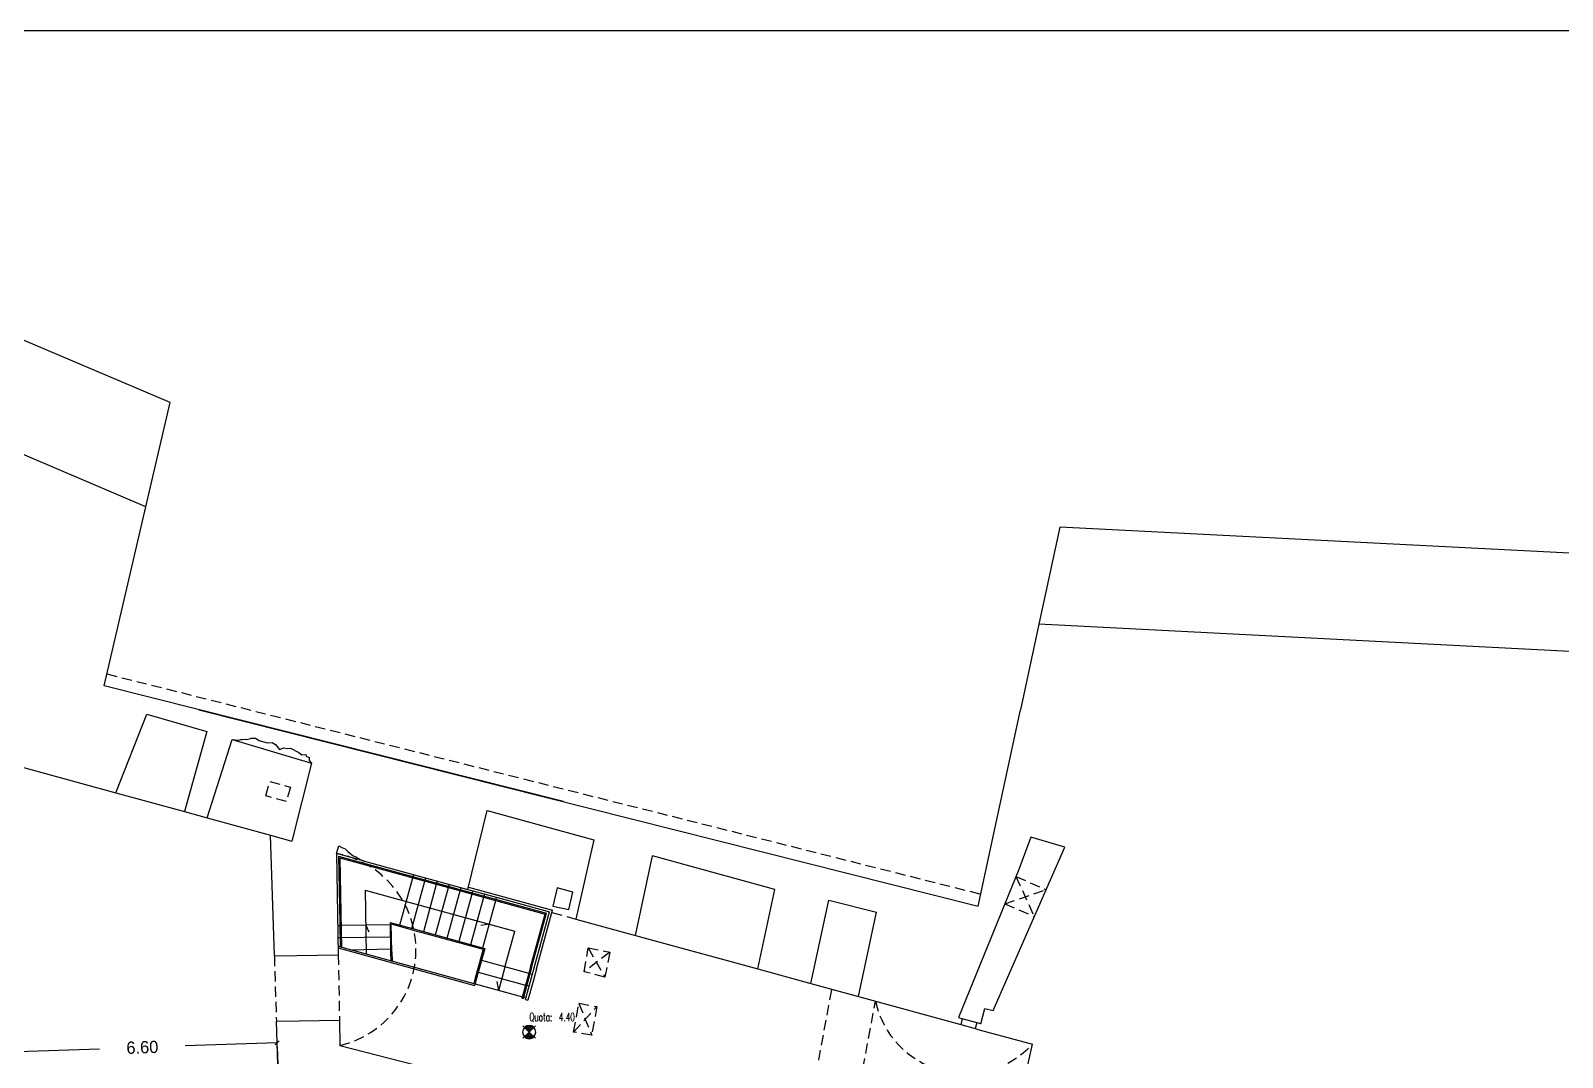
# Model space of a CAD drawing. Extents: x 136.1 to 233.1, y 82.3 to 162.3.
# Drawn here: x 161.04 to 198.48, y 137.24 to 162.34 of the extents above; entities that cross this region are included whole.
import ezdxf

# ---------------------------------------------------------------- set-up
doc = ezdxf.new("R2010")
doc.units = 0
doc.linetypes.add('HIDDEN', pattern=[0.375, 0.25, -0.125])
doc.linetypes.add('HIDDEN2', pattern=[0.1875, 0.125, -0.0625])
doc.layers.get('0').update_dxf_attribs({"linetype": 'CONTINUOUS'})
doc.layers.get('DEFPOINTS').update_dxf_attribs({"linetype": 'CONTINUOUS'})
for name, color, linetype in [('CAMPIT', 1, 'CONTINUOUS'), ('MURI', 4, 'CONTINUOUS'), ('MURI------CAJ', 4, 'CONTINUOUS'), ('MURI----IFCAZ', 7, 'CONTINUOUS'), ('PROIEZIONI', 2, 'HIDDEN'), ('QUOTE', 2, 'CONTINUOUS'), ('VISTE', 2, 'CONTINUOUS'), ('VISTE-----CAF', 2, 'CONTINUOUS')]:
    doc.layers.add(name, color=color, linetype=linetype)
doc.styles.add('1', font='SIMPLEX', dxfattribs={"width": 0.65})
doc.dimstyles.get("Standard").update_dxf_attribs({"dimtxt": 0.18, "dimasz": 0.18, "dimexe": 0.18, "dimexo": 0.0625, "dimgap": 0.09, "dimtad": 0, "dimtih": 1, "dimtoh": 1, "dimdec": 4, "dimzin": 0, "dimdsep": 46, "dimtxsty": 'Standard', "dimcen": 0.09, "dimadec": 0, "dimazin": 0, "dimtfac": 1, "dimtdec": 4, "dimtofl": 0, "dimtmove": 0, "dimatfit": 3, "dimfxl": 1, "dimtolj": 1, "dimtzin": 0, "dimarcsym": 0})

# ---------------------------------------------------------------- blocks, each defined once
blk = doc.blocks.new('QTP2--2S')
for q in [(-0.152, 0.152), (-0.152, -0.152), (0.152, 0.152), (0.152, -0.152)]:
    blk.add_line((0, 0), q)
at = {"color": 0}
for p, q in [((-0.099, 0.099), (-0.04, 0.158)), ((0.023, 0.023), (-0.09, 0.135)), ((-0.074, 0.074), (0.014, 0.162)), ((0.048, 0.048), (-0.057, 0.152)), ((-0.049, 0.049), (0.055, 0.153)), ((-0.024, 0.024), (0.088, 0.137)), ((0.072, 0.072), (-0.017, 0.162)), ((0.097, 0.097), (0.036, 0.159)), ((-0.114, -0.115), (0, 0)), ((-0.046, -0.156), (-0.101, -0.101)), ((-0.087, -0.137), (0.025, -0.025)), ((0.01, -0.162), (-0.076, -0.076)), ((-0.054, -0.153), (0.05, -0.05)), ((0.051, -0.154), (-0.051, -0.051)), ((0.085, -0.138), (-0.027, -0.027)), ((-0.013, -0.162), (0.075, -0.075)), ((0.113, -0.117), (-0.002, -0.002)), ((0.042, -0.157), (0.099, -0.099))]:
    blk.add_line(p, q, dxfattribs=at)
for start, end in [(135, 225), (45, 135), (315, 45), (225, 315)]:
    blk.add_arc((0, 0), 0.162, start, end)
at = {"style": '1', "width": 0.65}
blk.add_text('Quota:', height=0.2, dxfattribs=at).set_placement((0.004, 0.267))
blk.add_attdef('QUOTA', (0.727, 0.267), '', height=0.2, dxfattribs=at)
blk = doc.blocks.new('_OBLIQUE')
at = {"color": 0, "linetype": 'ByBlock'}
blk.add_line((-0.5, -0.5), (0.5, 0.5), dxfattribs=at)
blk = doc.blocks.new('*D7')
at = {"color": 0, "linetype": 'ByBlock', "transparency": 16777216}
for p, q in [((160.474, 137.368), (162.718, 137.444)), ((167.061, 137.591), (164.817, 137.515)), ((167.065, 137.492), (167.103, 136.341)), ((160.477, 137.27), (160.516, 136.119))]:
    blk.add_line(p, q, dxfattribs=at)
at = {"layer": 'DEFPOINTS', "color": 0, "linetype": 'ByBlock', "transparency": 16777216}
for p in [(160.456, 137.894), (167.044, 138.116), (160.474, 137.368)]:
    blk.add_point(p, dxfattribs=at)
at = {"color": 0, "linetype": 'ByBlock', "transparency": 16777216, "xscale": 0.1, "yscale": 0.1, "zscale": 0.1}
for p, rotation in [((160.474, 137.368), 181.9324949217677), ((167.061, 137.591), 1.932494921767756)]:
    blk.add_blockref('_OBLIQUE', p, dxfattribs=dict(at, rotation=rotation))
at = {"color": 0, "linetype": 'ByBlock', "transparency": 16777216, "insert": (163.768, 137.48), "char_height": 0.3, "attachment_point": 5, "rotation": 1.9325}
blk.add_mtext('\\A1;6.60', dxfattribs=at)

msp = doc.modelspace()

# ---------------------------------------------------------------- hatches: boundary and pattern name
at = {"layer": 'CAMPIT', "linetype": 'Continuous'}
h = msp.add_hatch(dxfattribs=at)
h.set_pattern_fill('ANSI32', color=256, scale=0.5, style=0)
h.set_pattern_definition([(45, (-83.07154, 15.0053), (-0.13258252, 0.13258252), []), (45, (-82.98315, 15.0053), (-0.13258252, 0.13258252), [])])
h.paths.add_polyline_path([(168.59454, 137.71728), (168.55751, 137.56312), (168.59798, 137.52873)])

# ---------------------------------------------------------------- linework, layer by layer
msp.add_lwpolyline([(136.72823, 162.3379), (213.56706, 162.3379), (213.56706, 82.33808), (136.72823, 82.33808)], close=True)
at = {"layer": 'MURI'}
msp.add_line((165.96165, 145.00925), (167.89948, 144.42641), dxfattribs=at)
at = {"layer": 'MURI------CAJ'}
for p, q in [((163.85637, 150.69853), (146.65586, 158.01343)), ((162.83448, 146.31801), (163.85637, 150.69853)), ((185.68561, 147.82347), (185.23426, 145.73467)), ((208.44334, 146.66225), (185.68561, 147.82347)), ((174.05897, 143.48992), (162.83448, 146.31801)), ((165.14974, 145.73467), (184.19725, 140.93551)), ((184.19725, 140.93551), (185.23426, 145.73467)), ((163.11918, 143.70295), (163.87625, 145.62906)), ((163.87625, 145.62906), (165.3412, 145.20331)), ((165.3412, 145.20331), (164.79569, 143.2429)), ((165.35491, 143.08945), (165.96165, 145.00925)), ((160.2335, 144.49481), (163.11918, 143.70295)), ((167.89948, 144.42641), (167.42371, 142.52175)), ((164.79569, 143.2429), (165.35491, 143.08945)), ((171.72755, 141.34074), (172.19336, 143.26731)), ((172.19336, 143.26731), (174.80831, 142.55622)), ((166.99451, 139.71574), (166.90404, 142.66435)), ((166.90404, 142.66435), (167.42371, 142.52175)), ((168.5122, 142.22306), (168.56969, 142.4046)), ((168.56969, 142.4046), (168.64214, 142.36561)), ((168.64214, 142.36561), (168.72853, 142.33775)), ((168.72853, 142.33775), (168.79262, 142.26533)), ((174.80831, 142.55622), (174.36215, 140.61778)), ((174.80831, 142.55622), (174.36215, 140.61778)), ((184.56236, 138.38017), (186.31427, 142.37688)), ((185.48722, 142.61573), (185.19587, 141.83163)), ((186.31427, 142.37688), (185.48722, 142.61573)), ((168.5122, 142.22306), (168.5575, 139.7443)), ((168.79262, 142.26533), (168.92359, 142.15949)), ((168.92359, 142.15949), (168.98768, 142.13999)), ((168.98768, 142.13999), (169.09078, 142.07593)), ((169.09078, 142.07593), (169.19879, 142.03465)), ((169.19879, 142.03465), (171.72754, 141.34074)), ((175.82104, 140.21745), (176.23783, 142.16137)), ((179.22732, 141.34103), (176.23783, 142.16137)), ((185.19587, 141.83163), (183.71549, 138.20669)), ((178.81052, 139.39711), (179.22732, 141.34103)), ((180.1124, 139.03986), (180.54879, 141.07519)), ((180.54879, 141.07519), (181.71316, 140.78182)), ((174.36215, 140.61778), (175.82104, 140.21745)), ((181.27148, 138.7218), (181.71316, 140.78182)), ((166.99451, 139.71574), (167.54249, 139.72575)), ((167.54249, 139.72575), (168.5575, 139.7443)), ((178.81052, 139.39711), (180.1124, 139.03986)), ((181.27148, 138.7218), (183.77223, 138.03557)), ((183.71549, 138.20669), (183.81192, 138.18022)), ((183.81192, 138.18022), (183.77223, 138.03557)), ((184.26189, 138.05675), (184.36475, 138.43158)), ((184.36475, 138.43158), (184.56236, 138.38017)), ((167.04358, 138.11649), (167.60517, 138.12675)), ((167.08448, 136.78332), (167.04358, 138.11649)), ((167.60517, 138.12675), (168.58673, 138.14469)), ((168.58673, 138.14469), (168.59798, 137.52873)), ((184.16546, 138.08321), (184.12576, 137.93856)), ((184.12576, 137.93856), (184.2222, 137.9121)), ((184.26189, 138.05675), (184.16546, 138.08321)), ((184.2222, 137.9121), (185.52397, 137.55488)), ((168.59798, 137.52873), (171.35659, 136.81277)), ((184.63536, 133.55233), (185.52397, 137.55488))]:
    msp.add_line(p, q, dxfattribs=at)
at = {"layer": 'MURI----IFCAZ'}
for p, q in [((184.26189, 138.05675), (183.81192, 138.18022)), ((183.77223, 138.03557), (184.12576, 137.93856))]:
    msp.add_line(p, q, dxfattribs=at)
at = {"layer": 'PROIEZIONI'}
for p, q in [((162.90265, 146.61021), (184.27055, 141.22641)), ((166.78536, 143.63154), (166.88572, 143.98296)), ((166.88572, 143.98296), (167.38796, 143.83952)), ((167.38796, 143.83952), (167.2876, 143.48811)), ((167.2876, 143.48811), (166.78536, 143.63154)), ((185.12415, 141.656), (185.56971, 140.67829)), ((185.12415, 141.656), (185.85739, 141.33459)), ((184.85313, 140.99239), (185.85739, 141.33459)), ((184.85313, 140.99239), (185.56971, 140.67829)), ((166.99451, 139.71574), (167.04358, 138.11649)), ((168.5575, 139.7443), (168.58673, 138.14469)), ((180.0964, 136.05711), (180.62348, 138.89962)), ((181.17796, 135.85655), (181.68806, 138.60749))]:
    msp.add_line(p, q, dxfattribs=at)
msp.add_lwpolyline([(165.96165, 145.00925), (166.11996, 144.99033), (166.17624, 145.01019), (166.21266, 145.00688), (166.28219, 145.0168), (166.30537, 145.00688), (166.38483, 145.02342), (166.42787, 145.03997), (166.53051, 145.03666), (166.62653, 144.98371), (166.81525, 144.92708), (166.94107, 144.9347), (167.02501, 144.88774), (167.12317, 144.7645), (167.22581, 144.80514), (167.31852, 144.78736), (167.39136, 144.79176), (167.39136, 144.79176), (167.59664, 144.68917), (167.66617, 144.6296), (167.76549, 144.63952), (167.77212, 144.59981), (167.84165, 144.56341), (167.84496, 144.4906), (167.89948, 144.42641)], dxfattribs=at)
for centre, radius, start, end in [((168.05765, 139.86681), 2.3997, 283.012736, 79.081025), ((168.05765, 139.86681), 2.3997, 283.012736, 79.080982), ((183.88189, 139.08652), 2.24552, 192.317409, 316.993082)]:
    msp.add_arc(centre, radius, start, end, dxfattribs=at)
at = {"layer": 'VISTE'}
for p, q in [((164.44974, 153.24208), (143.69084, 162.07027)), ((163.85637, 150.69853), (164.44974, 153.24208)), ((169.19879, 142.03465), (168.5122, 142.22306)), ((168.56341, 142.15716), (168.59319, 140.52751)), ((168.56341, 142.15716), (171.08937, 141.46401)), ((168.59414, 142.11762), (171.07492, 141.43687)), ((168.59414, 142.11762), (168.62691, 140.32426)), ((170.06594, 140.46938), (170.3835, 141.6266)), ((170.35525, 140.38999), (170.6728, 141.54721)), ((170.39143, 141.65553), (170.40447, 141.70304)), ((170.68074, 141.57614), (170.69375, 141.62354)), ((170.97005, 141.49676), (170.98302, 141.54404)), ((169.21579, 141.32485), (170.78575, 140.89404)), ((169.21579, 141.32485), (169.24032, 139.76267)), ((170.64455, 140.3106), (170.96211, 141.46782)), ((170.93386, 140.23122), (171.25141, 141.38844)), ((171.07492, 141.43687), (173.61246, 140.74054)), ((171.08937, 141.46401), (173.64933, 140.76154)), ((171.22155, 140.15227), (171.5391, 141.30949)), ((171.51086, 140.07288), (171.82841, 141.2301)), ((171.74199, 141.40049), (173.79732, 140.83649)), ((171.83635, 141.25903), (171.84922, 141.30594)), ((172.12565, 141.17965), (172.13849, 141.22644)), ((170.78575, 140.89404), (172.87507, 140.32071)), ((171.80016, 139.99349), (172.11771, 141.15072)), ((172.08947, 139.91411), (172.40702, 141.07133)), ((172.41496, 141.10026), (172.42777, 141.14694)), ((173.13415, 138.65193), (173.72181, 140.79349)), ((173.40265, 139.39821), (173.79732, 140.83649)), ((168.59319, 140.52751), (168.60398, 139.93729)), ((168.6336, 140.46423), (169.82416, 140.48599)), ((169.3152, 140.29268), (169.22888, 140.47511)), ((169.82324, 140.53598), (169.83695, 139.7861)), ((169.82324, 140.53598), (170.49659, 140.35121)), ((169.86639, 139.81675), (169.85397, 140.49644)), ((169.85397, 140.49644), (170.53857, 140.30858)), ((172.25006, 140.49303), (172.04253, 140.45713)), ((173.25521, 139.43867), (173.61246, 140.74054)), ((173.28414, 139.43073), (173.64933, 140.76154)), ((168.54985, 140.16265), (168.59984, 140.16356)), ((168.62691, 140.32426), (168.63413, 139.92901)), ((168.62984, 140.16411), (169.18705, 140.17429)), ((169.18705, 140.17429), (169.82964, 140.18604)), ((170.49659, 140.35121), (172.13769, 139.90088)), ((170.54344, 140.30724), (172.10082, 139.87988)), ((172.63972, 139.46306), (172.87507, 140.32071)), ((168.55448, 139.90957), (171.88898, 138.99456)), ((168.5565, 139.95031), (171.87059, 139.0409)), ((168.85577, 139.86819), (169.83512, 139.88609)), ((169.83695, 139.78607), (169.84038, 139.59801)), ((169.86639, 139.81675), (169.87054, 139.58973)), ((172.13769, 139.90088), (171.88898, 138.99456)), ((172.10082, 139.87988), (171.93042, 139.25894)), ((171.97891, 139.32226), (173.13613, 139.00471)), ((172.0583, 139.61157), (173.21552, 139.29402)), ((172.47813, 138.87418), (172.63691, 139.45279)), ((173.25521, 139.43867), (173.18146, 139.16989)), ((173.28414, 139.43073), (173.20854, 139.15523)), ((173.40265, 139.39821), (173.32705, 139.12271)), ((171.93042, 139.25894), (171.87059, 139.0409)), ((171.89952, 139.03296), (173.05674, 138.71541)), ((172.47813, 138.87418), (172.44327, 139.09375)), ((173.18146, 139.16989), (173.04596, 138.67613)), ((173.20854, 139.15523), (173.07489, 138.66819)), ((173.16506, 138.99677), (173.22439, 138.98049)), ((173.32705, 139.12271), (173.1934, 138.63567)), ((173.07489, 138.66819), (173.04596, 138.67613)), ((173.08567, 138.70747), (173.14493, 138.69121)), ((173.13415, 138.65193), (173.1934, 138.63567))]:
    msp.add_line(p, q, dxfattribs=at)
at = {"layer": 'VISTE', "linetype": 'HIDDEN2'}
for p, q in [((171.25935, 141.41737), (171.27229, 141.46454)), ((171.54866, 141.33798), (171.56157, 141.38504)), ((168.54437, 140.4626), (168.59436, 140.46351)), ((173.24445, 139.28608), (173.30389, 139.26977))]:
    msp.add_line(p, q, dxfattribs=at)
at = {"layer": 'VISTE', "color": 2, "linetype": 'Continuous'}
for p, q in [((173.91002, 141.37818), (173.80215, 140.93611)), ((174.28769, 141.27054), (173.91002, 141.37818)), ((174.19016, 140.84681), (174.28769, 141.27054)), ((173.80215, 140.93611), (174.19016, 140.84681))]:
    msp.add_line(p, q, dxfattribs=at)
at = {"layer": 'VISTE-----CAF'}
for p, q in [((186.19921, 150.20039), (185.68561, 147.82347)), ((212.8772, 148.83914), (186.19921, 150.20039)), ((163.11918, 143.70295), (164.79569, 143.2429)), ((165.35491, 143.08945), (166.90404, 142.66435)), ((171.72754, 141.34074), (172.80937, 141.04388)), ((172.80937, 141.04388), (173.72181, 140.79349)), ((175.82104, 140.21745), (178.81052, 139.39711)), ((180.1124, 139.03986), (181.27148, 138.7218))]:
    msp.add_line(p, q, dxfattribs=at)
at = {"layer": 'VISTE-----CAF', "linetype": 'HIDDEN'}
for p, q in [((171.72755, 141.34074), (172.80938, 141.04388)), ((173.78106, 140.77724), (174.36215, 140.61778)), ((174.56801, 139.32959), (174.66509, 139.91182)), ((175.19365, 139.804), (174.56801, 139.32959)), ((174.66509, 139.91182), (175.07499, 139.2002)), ((174.66509, 139.91182), (175.19365, 139.804)), ((175.19365, 139.804), (175.07499, 139.2002)), ((175.07499, 139.2002), (174.56801, 139.32959)), ((174.30913, 137.85245), (174.43857, 138.55328)), ((174.43857, 138.55328), (174.75139, 137.77697)), ((174.43968, 138.55928), (174.88083, 138.4778)), ((174.30913, 137.85245), (174.88083, 138.4778)), ((174.88083, 138.4778), (174.75139, 137.77697)), ((174.75139, 137.77697), (174.30913, 137.85245))]:
    msp.add_line(p, q, dxfattribs=at)

# ---------------------------------------------------------------- block references
at = {"layer": 'QUOTE'}
msp.add_blockref('QTP2--2S', (173.22369, 137.85467), dxfattribs=at).add_auto_attribs({'QUOTA': '4.40'})

# ---------------------------------------------------------------- dimensions: what is measured, and where the dimension line sits
dim = msp.add_aligned_dim(p1=(167.04358, 138.11649), p2=(160.45621, 137.89423), distance=0.52615, text='6.60', dimstyle='Standard', override={"dimtxt": 0.3, "dimasz": 0.1, "dimexe": 1.25, "dimexo": 0.625, "dimgap": 0.625, "dimtih": 0, "dimtoh": 0, "dimzin": 8, "dimlunit": 6, "dimblk1": 'OBLIQUE', "dimblk2": 'OBLIQUE', "dimsah": 1, "dimcen": 0.1, "dimtofl": 1})
dim.commit()
dim.dimension.update_dxf_attribs({"geometry": '*D7', "text_midpoint": (163.76764, 137.4795)})

doc.saveas('drawing.dxf')
